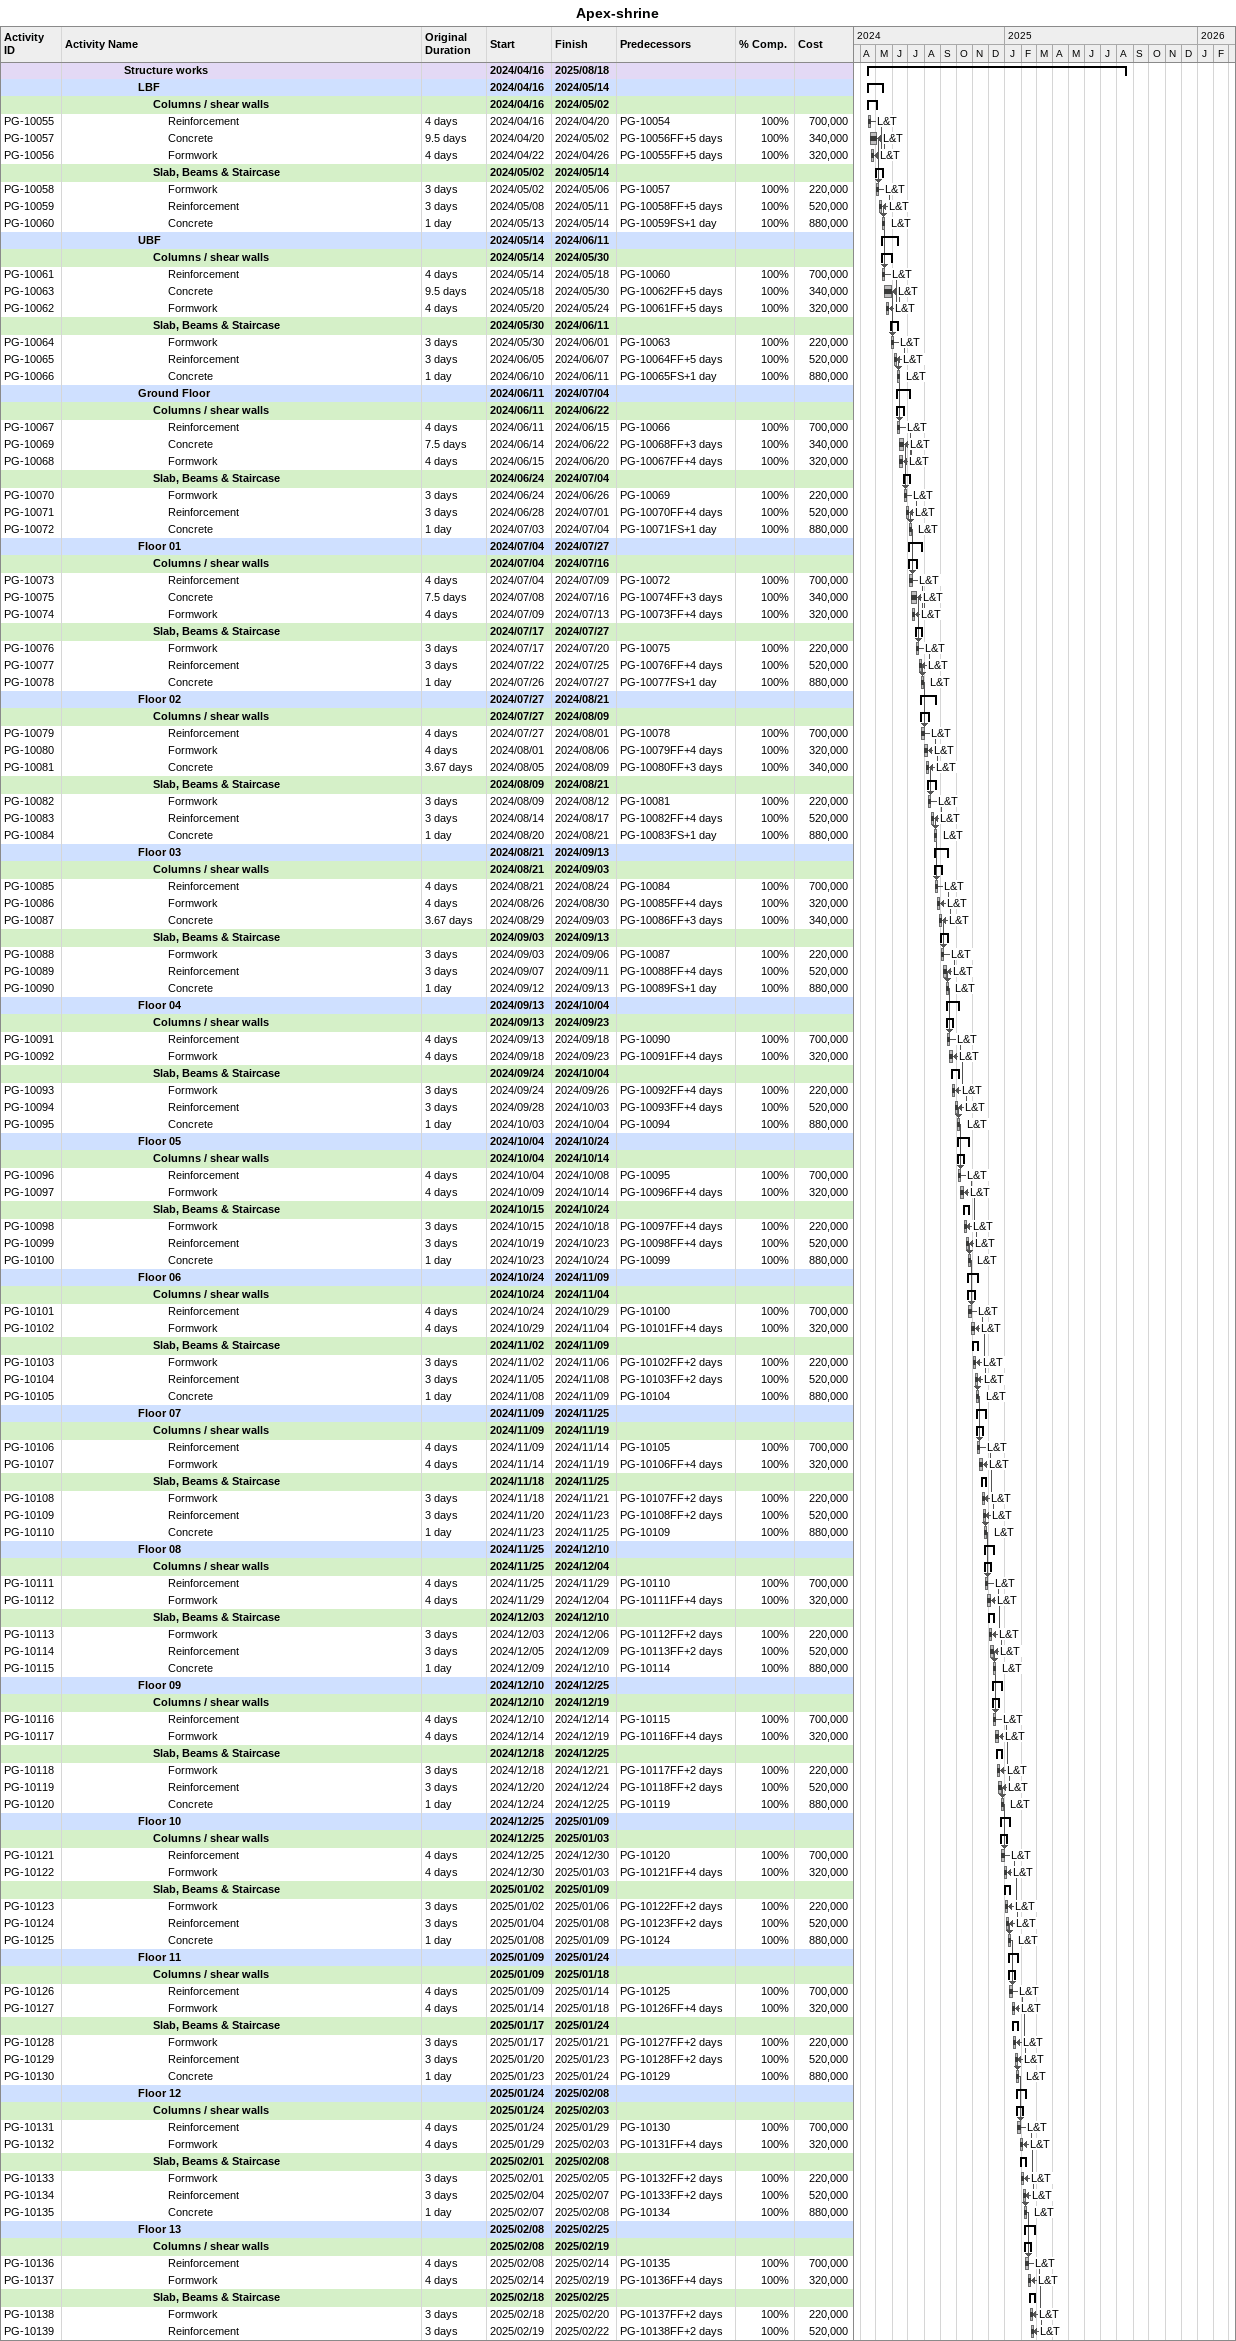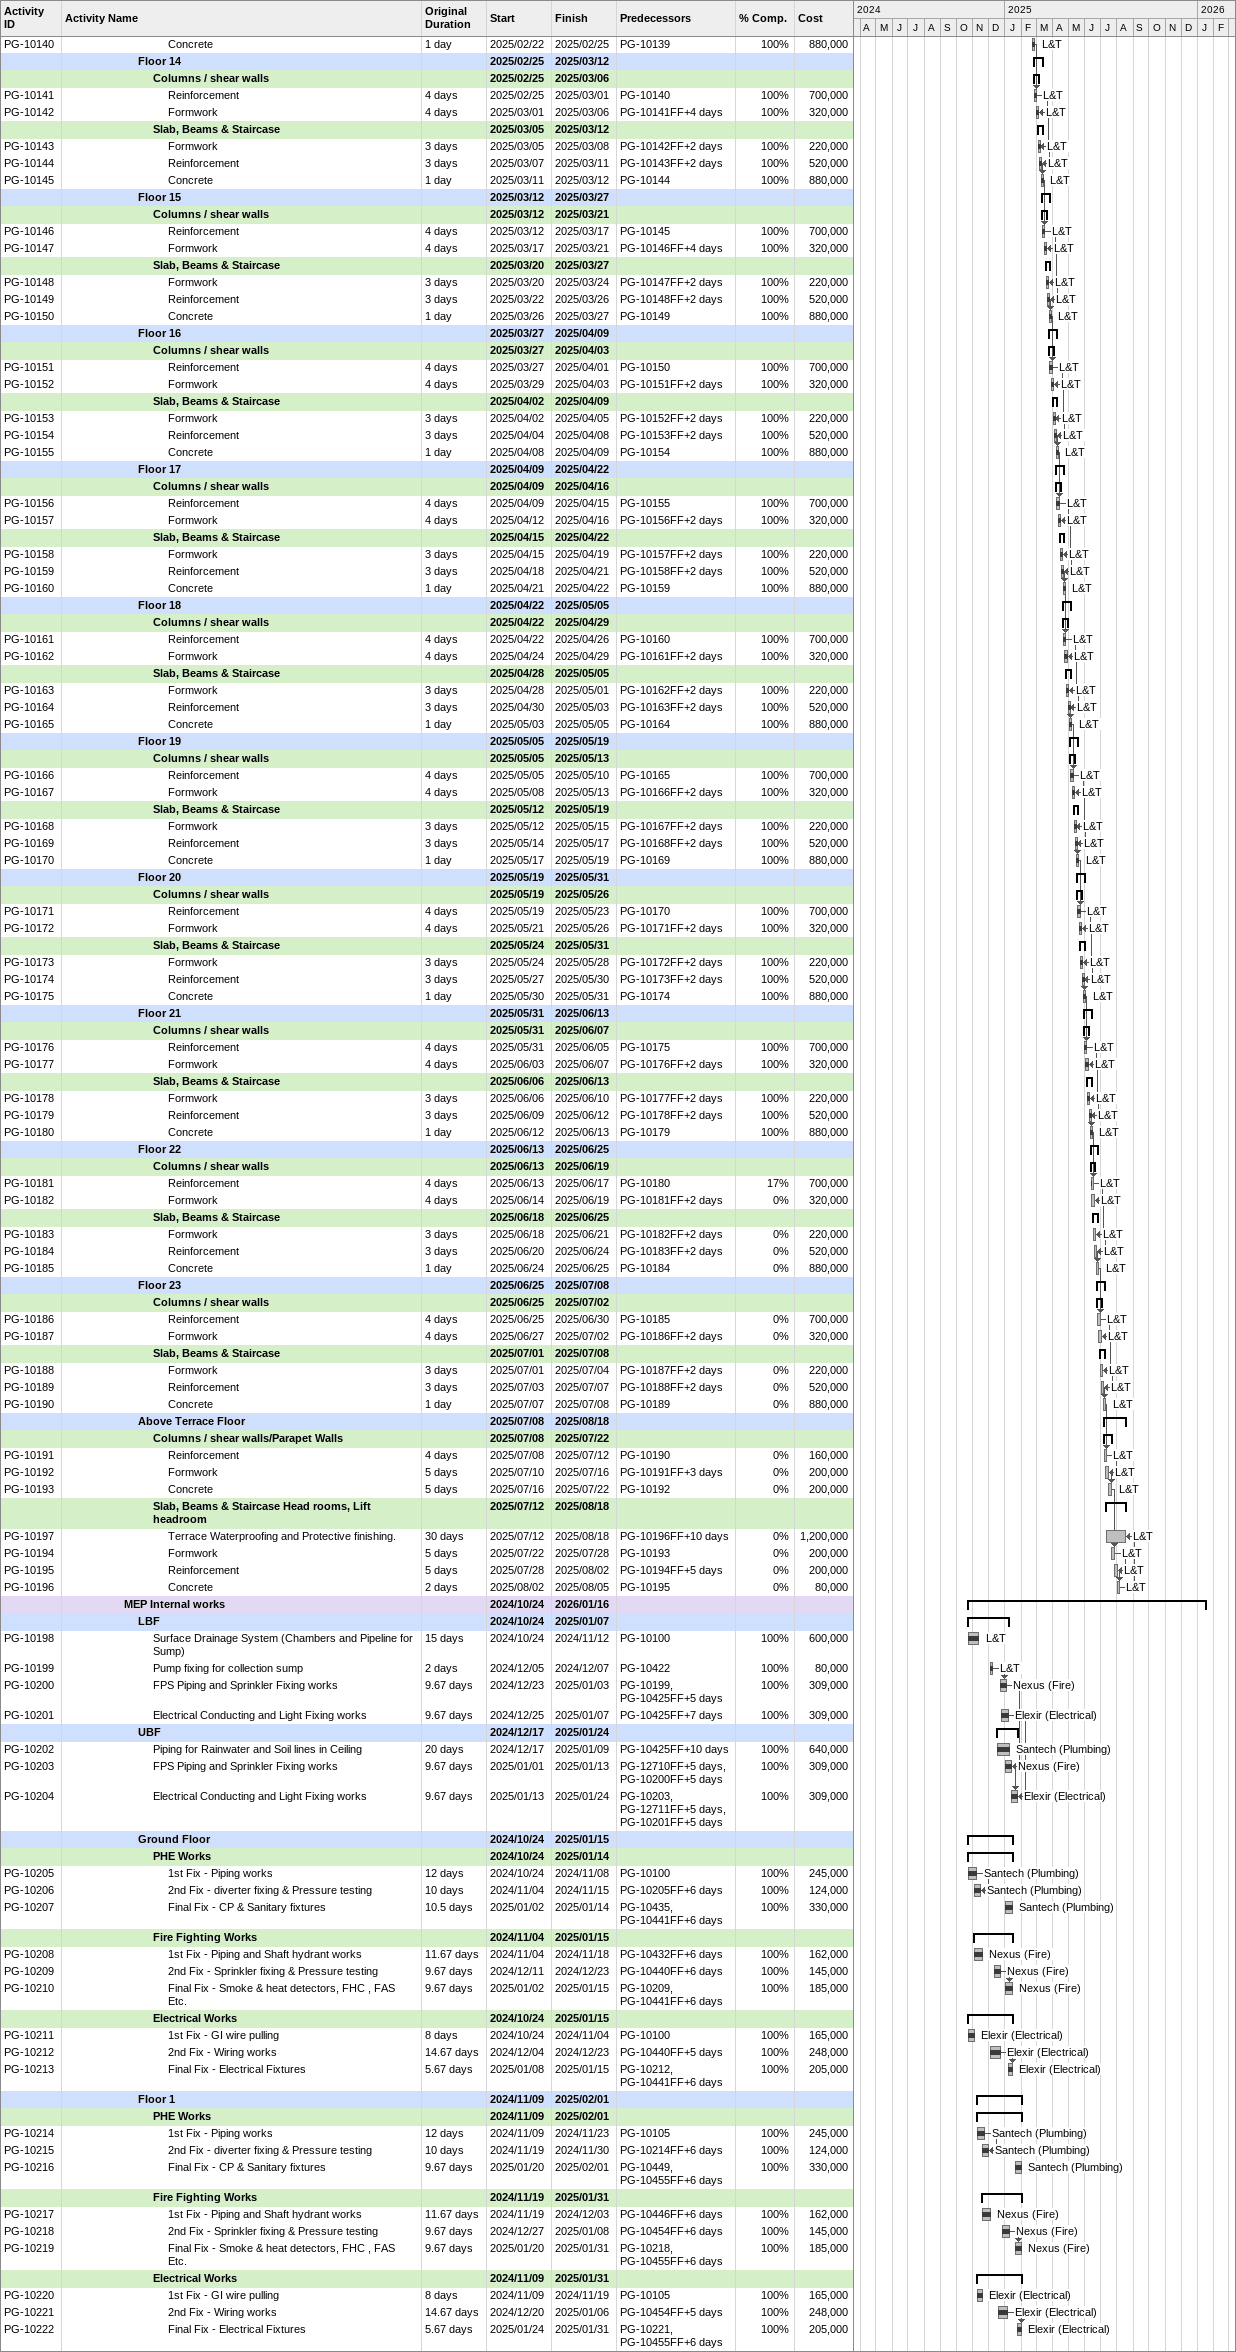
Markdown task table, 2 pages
Apex-shrine

| ID | Level | Task | Original duration | Start | Finish | Predecessors | Resources | % complete | Cost |
|---|---|---|---|---|---|---|---|---|---|
|  | 5 | **Structure works** |  | 2024-04-16 | 2025-08-18 |  |  |  |  |
|  | 6 | **LBF** |  | 2024-04-16 | 2024-05-14 |  |  |  |  |
|  | 7 | **Columns / shear walls** |  | 2024-04-16 | 2024-05-02 |  |  |  |  |
| PG-10055 | 8 | Reinforcement | 4d | 2024-04-16 | 2024-04-20 | PG-10054 | L&T | 100 | 700000 |
| PG-10057 | 8 | Concrete | 9.5d | 2024-04-20 | 2024-05-02 | PG-10056FF+5d | L&T | 100 | 340000 |
| PG-10056 | 8 | Formwork | 4d | 2024-04-22 | 2024-04-26 | PG-10055FF+5d | L&T | 100 | 320000 |
|  | 7 | **Slab, Beams & Staircase** |  | 2024-05-02 | 2024-05-14 |  |  |  |  |
| PG-10058 | 8 | Formwork | 3d | 2024-05-02 | 2024-05-06 | PG-10057 | L&T | 100 | 220000 |
| PG-10059 | 8 | Reinforcement | 3d | 2024-05-08 | 2024-05-11 | PG-10058FF+5d | L&T | 100 | 520000 |
| PG-10060 | 8 | Concrete | 1d | 2024-05-13 | 2024-05-14 | PG-10059FS+1d | L&T | 100 | 880000 |
|  | 6 | **UBF** |  | 2024-05-14 | 2024-06-11 |  |  |  |  |
|  | 7 | **Columns / shear walls** |  | 2024-05-14 | 2024-05-30 |  |  |  |  |
| PG-10061 | 8 | Reinforcement | 4d | 2024-05-14 | 2024-05-18 | PG-10060 | L&T | 100 | 700000 |
| PG-10063 | 8 | Concrete | 9.5d | 2024-05-18 | 2024-05-30 | PG-10062FF+5d | L&T | 100 | 340000 |
| PG-10062 | 8 | Formwork | 4d | 2024-05-20 | 2024-05-24 | PG-10061FF+5d | L&T | 100 | 320000 |
|  | 7 | **Slab, Beams & Staircase** |  | 2024-05-30 | 2024-06-11 |  |  |  |  |
| PG-10064 | 8 | Formwork | 3d | 2024-05-30 | 2024-06-01 | PG-10063 | L&T | 100 | 220000 |
| PG-10065 | 8 | Reinforcement | 3d | 2024-06-05 | 2024-06-07 | PG-10064FF+5d | L&T | 100 | 520000 |
| PG-10066 | 8 | Concrete | 1d | 2024-06-10 | 2024-06-11 | PG-10065FS+1d | L&T | 100 | 880000 |
|  | 6 | **Ground Floor** |  | 2024-06-11 | 2024-07-04 |  |  |  |  |
|  | 7 | **Columns / shear walls** |  | 2024-06-11 | 2024-06-22 |  |  |  |  |
| PG-10067 | 8 | Reinforcement | 4d | 2024-06-11 | 2024-06-15 | PG-10066 | L&T | 100 | 700000 |
| PG-10069 | 8 | Concrete | 7.5d | 2024-06-14 | 2024-06-22 | PG-10068FF+3d | L&T | 100 | 340000 |
| PG-10068 | 8 | Formwork | 4d | 2024-06-15 | 2024-06-20 | PG-10067FF+4d | L&T | 100 | 320000 |
|  | 7 | **Slab, Beams & Staircase** |  | 2024-06-24 | 2024-07-04 |  |  |  |  |
| PG-10070 | 8 | Formwork | 3d | 2024-06-24 | 2024-06-26 | PG-10069 | L&T | 100 | 220000 |
| PG-10071 | 8 | Reinforcement | 3d | 2024-06-28 | 2024-07-01 | PG-10070FF+4d | L&T | 100 | 520000 |
| PG-10072 | 8 | Concrete | 1d | 2024-07-03 | 2024-07-04 | PG-10071FS+1d | L&T | 100 | 880000 |
|  | 6 | **Floor 01** |  | 2024-07-04 | 2024-07-27 |  |  |  |  |
|  | 7 | **Columns / shear walls** |  | 2024-07-04 | 2024-07-16 |  |  |  |  |
| PG-10073 | 8 | Reinforcement | 4d | 2024-07-04 | 2024-07-09 | PG-10072 | L&T | 100 | 700000 |
| PG-10075 | 8 | Concrete | 7.5d | 2024-07-08 | 2024-07-16 | PG-10074FF+3d | L&T | 100 | 340000 |
| PG-10074 | 8 | Formwork | 4d | 2024-07-09 | 2024-07-13 | PG-10073FF+4d | L&T | 100 | 320000 |
|  | 7 | **Slab, Beams & Staircase** |  | 2024-07-17 | 2024-07-27 |  |  |  |  |
| PG-10076 | 8 | Formwork | 3d | 2024-07-17 | 2024-07-20 | PG-10075 | L&T | 100 | 220000 |
| PG-10077 | 8 | Reinforcement | 3d | 2024-07-22 | 2024-07-25 | PG-10076FF+4d | L&T | 100 | 520000 |
| PG-10078 | 8 | Concrete | 1d | 2024-07-26 | 2024-07-27 | PG-10077FS+1d | L&T | 100 | 880000 |
|  | 6 | **Floor 02** |  | 2024-07-27 | 2024-08-21 |  |  |  |  |
|  | 7 | **Columns / shear walls** |  | 2024-07-27 | 2024-08-09 |  |  |  |  |
| PG-10079 | 8 | Reinforcement | 4d | 2024-07-27 | 2024-08-01 | PG-10078 | L&T | 100 | 700000 |
| PG-10080 | 8 | Formwork | 4d | 2024-08-01 | 2024-08-06 | PG-10079FF+4d | L&T | 100 | 320000 |
| PG-10081 | 8 | Concrete | 3.67d | 2024-08-05 | 2024-08-09 | PG-10080FF+3d | L&T | 100 | 340000 |
|  | 7 | **Slab, Beams & Staircase** |  | 2024-08-09 | 2024-08-21 |  |  |  |  |
| PG-10082 | 8 | Formwork | 3d | 2024-08-09 | 2024-08-12 | PG-10081 | L&T | 100 | 220000 |
| PG-10083 | 8 | Reinforcement | 3d | 2024-08-14 | 2024-08-17 | PG-10082FF+4d | L&T | 100 | 520000 |
| PG-10084 | 8 | Concrete | 1d | 2024-08-20 | 2024-08-21 | PG-10083FS+1d | L&T | 100 | 880000 |
|  | 6 | **Floor 03** |  | 2024-08-21 | 2024-09-13 |  |  |  |  |
|  | 7 | **Columns / shear walls** |  | 2024-08-21 | 2024-09-03 |  |  |  |  |
| PG-10085 | 8 | Reinforcement | 4d | 2024-08-21 | 2024-08-24 | PG-10084 | L&T | 100 | 700000 |
| PG-10086 | 8 | Formwork | 4d | 2024-08-26 | 2024-08-30 | PG-10085FF+4d | L&T | 100 | 320000 |
| PG-10087 | 8 | Concrete | 3.67d | 2024-08-29 | 2024-09-03 | PG-10086FF+3d | L&T | 100 | 340000 |
|  | 7 | **Slab, Beams & Staircase** |  | 2024-09-03 | 2024-09-13 |  |  |  |  |
| PG-10088 | 8 | Formwork | 3d | 2024-09-03 | 2024-09-06 | PG-10087 | L&T | 100 | 220000 |
| PG-10089 | 8 | Reinforcement | 3d | 2024-09-07 | 2024-09-11 | PG-10088FF+4d | L&T | 100 | 520000 |
| PG-10090 | 8 | Concrete | 1d | 2024-09-12 | 2024-09-13 | PG-10089FS+1d | L&T | 100 | 880000 |
|  | 6 | **Floor 04** |  | 2024-09-13 | 2024-10-04 |  |  |  |  |
|  | 7 | **Columns / shear walls** |  | 2024-09-13 | 2024-09-23 |  |  |  |  |
| PG-10091 | 8 | Reinforcement | 4d | 2024-09-13 | 2024-09-18 | PG-10090 | L&T | 100 | 700000 |
| PG-10092 | 8 | Formwork | 4d | 2024-09-18 | 2024-09-23 | PG-10091FF+4d | L&T | 100 | 320000 |
|  | 7 | **Slab, Beams & Staircase** |  | 2024-09-24 | 2024-10-04 |  |  |  |  |
| PG-10093 | 8 | Formwork | 3d | 2024-09-24 | 2024-09-26 | PG-10092FF+4d | L&T | 100 | 220000 |
| PG-10094 | 8 | Reinforcement | 3d | 2024-09-28 | 2024-10-03 | PG-10093FF+4d | L&T | 100 | 520000 |
| PG-10095 | 8 | Concrete | 1d | 2024-10-03 | 2024-10-04 | PG-10094 | L&T | 100 | 880000 |
|  | 6 | **Floor 05** |  | 2024-10-04 | 2024-10-24 |  |  |  |  |
|  | 7 | **Columns / shear walls** |  | 2024-10-04 | 2024-10-14 |  |  |  |  |
| PG-10096 | 8 | Reinforcement | 4d | 2024-10-04 | 2024-10-08 | PG-10095 | L&T | 100 | 700000 |
| PG-10097 | 8 | Formwork | 4d | 2024-10-09 | 2024-10-14 | PG-10096FF+4d | L&T | 100 | 320000 |
|  | 7 | **Slab, Beams & Staircase** |  | 2024-10-15 | 2024-10-24 |  |  |  |  |
| PG-10098 | 8 | Formwork | 3d | 2024-10-15 | 2024-10-18 | PG-10097FF+4d | L&T | 100 | 220000 |
| PG-10099 | 8 | Reinforcement | 3d | 2024-10-19 | 2024-10-23 | PG-10098FF+4d | L&T | 100 | 520000 |
| PG-10100 | 8 | Concrete | 1d | 2024-10-23 | 2024-10-24 | PG-10099 | L&T | 100 | 880000 |
|  | 6 | **Floor 06** |  | 2024-10-24 | 2024-11-09 |  |  |  |  |
|  | 7 | **Columns / shear walls** |  | 2024-10-24 | 2024-11-04 |  |  |  |  |
| PG-10101 | 8 | Reinforcement | 4d | 2024-10-24 | 2024-10-29 | PG-10100 | L&T | 100 | 700000 |
| PG-10102 | 8 | Formwork | 4d | 2024-10-29 | 2024-11-04 | PG-10101FF+4d | L&T | 100 | 320000 |
|  | 7 | **Slab, Beams & Staircase** |  | 2024-11-02 | 2024-11-09 |  |  |  |  |
| PG-10103 | 8 | Formwork | 3d | 2024-11-02 | 2024-11-06 | PG-10102FF+2d | L&T | 100 | 220000 |
| PG-10104 | 8 | Reinforcement | 3d | 2024-11-05 | 2024-11-08 | PG-10103FF+2d | L&T | 100 | 520000 |
| PG-10105 | 8 | Concrete | 1d | 2024-11-08 | 2024-11-09 | PG-10104 | L&T | 100 | 880000 |
|  | 6 | **Floor 07** |  | 2024-11-09 | 2024-11-25 |  |  |  |  |
|  | 7 | **Columns / shear walls** |  | 2024-11-09 | 2024-11-19 |  |  |  |  |
| PG-10106 | 8 | Reinforcement | 4d | 2024-11-09 | 2024-11-14 | PG-10105 | L&T | 100 | 700000 |
| PG-10107 | 8 | Formwork | 4d | 2024-11-14 | 2024-11-19 | PG-10106FF+4d | L&T | 100 | 320000 |
|  | 7 | **Slab, Beams & Staircase** |  | 2024-11-18 | 2024-11-25 |  |  |  |  |
| PG-10108 | 8 | Formwork | 3d | 2024-11-18 | 2024-11-21 | PG-10107FF+2d | L&T | 100 | 220000 |
| PG-10109 | 8 | Reinforcement | 3d | 2024-11-20 | 2024-11-23 | PG-10108FF+2d | L&T | 100 | 520000 |
| PG-10110 | 8 | Concrete | 1d | 2024-11-23 | 2024-11-25 | PG-10109 | L&T | 100 | 880000 |
|  | 6 | **Floor 08** |  | 2024-11-25 | 2024-12-10 |  |  |  |  |
|  | 7 | **Columns / shear walls** |  | 2024-11-25 | 2024-12-04 |  |  |  |  |
| PG-10111 | 8 | Reinforcement | 4d | 2024-11-25 | 2024-11-29 | PG-10110 | L&T | 100 | 700000 |
| PG-10112 | 8 | Formwork | 4d | 2024-11-29 | 2024-12-04 | PG-10111FF+4d | L&T | 100 | 320000 |
|  | 7 | **Slab, Beams & Staircase** |  | 2024-12-03 | 2024-12-10 |  |  |  |  |
| PG-10113 | 8 | Formwork | 3d | 2024-12-03 | 2024-12-06 | PG-10112FF+2d | L&T | 100 | 220000 |
| PG-10114 | 8 | Reinforcement | 3d | 2024-12-05 | 2024-12-09 | PG-10113FF+2d | L&T | 100 | 520000 |
| PG-10115 | 8 | Concrete | 1d | 2024-12-09 | 2024-12-10 | PG-10114 | L&T | 100 | 880000 |
|  | 6 | **Floor 09** |  | 2024-12-10 | 2024-12-25 |  |  |  |  |
|  | 7 | **Columns / shear walls** |  | 2024-12-10 | 2024-12-19 |  |  |  |  |
| PG-10116 | 8 | Reinforcement | 4d | 2024-12-10 | 2024-12-14 | PG-10115 | L&T | 100 | 700000 |
| PG-10117 | 8 | Formwork | 4d | 2024-12-14 | 2024-12-19 | PG-10116FF+4d | L&T | 100 | 320000 |
|  | 7 | **Slab, Beams & Staircase** |  | 2024-12-18 | 2024-12-25 |  |  |  |  |
| PG-10118 | 8 | Formwork | 3d | 2024-12-18 | 2024-12-21 | PG-10117FF+2d | L&T | 100 | 220000 |
| PG-10119 | 8 | Reinforcement | 3d | 2024-12-20 | 2024-12-24 | PG-10118FF+2d | L&T | 100 | 520000 |
| PG-10120 | 8 | Concrete | 1d | 2024-12-24 | 2024-12-25 | PG-10119 | L&T | 100 | 880000 |
|  | 6 | **Floor 10** |  | 2024-12-25 | 2025-01-09 |  |  |  |  |
|  | 7 | **Columns / shear walls** |  | 2024-12-25 | 2025-01-03 |  |  |  |  |
| PG-10121 | 8 | Reinforcement | 4d | 2024-12-25 | 2024-12-30 | PG-10120 | L&T | 100 | 700000 |
| PG-10122 | 8 | Formwork | 4d | 2024-12-30 | 2025-01-03 | PG-10121FF+4d | L&T | 100 | 320000 |
|  | 7 | **Slab, Beams & Staircase** |  | 2025-01-02 | 2025-01-09 |  |  |  |  |
| PG-10123 | 8 | Formwork | 3d | 2025-01-02 | 2025-01-06 | PG-10122FF+2d | L&T | 100 | 220000 |
| PG-10124 | 8 | Reinforcement | 3d | 2025-01-04 | 2025-01-08 | PG-10123FF+2d | L&T | 100 | 520000 |
| PG-10125 | 8 | Concrete | 1d | 2025-01-08 | 2025-01-09 | PG-10124 | L&T | 100 | 880000 |
|  | 6 | **Floor 11** |  | 2025-01-09 | 2025-01-24 |  |  |  |  |
|  | 7 | **Columns / shear walls** |  | 2025-01-09 | 2025-01-18 |  |  |  |  |
| PG-10126 | 8 | Reinforcement | 4d | 2025-01-09 | 2025-01-14 | PG-10125 | L&T | 100 | 700000 |
| PG-10127 | 8 | Formwork | 4d | 2025-01-14 | 2025-01-18 | PG-10126FF+4d | L&T | 100 | 320000 |
|  | 7 | **Slab, Beams & Staircase** |  | 2025-01-17 | 2025-01-24 |  |  |  |  |
| PG-10128 | 8 | Formwork | 3d | 2025-01-17 | 2025-01-21 | PG-10127FF+2d | L&T | 100 | 220000 |
| PG-10129 | 8 | Reinforcement | 3d | 2025-01-20 | 2025-01-23 | PG-10128FF+2d | L&T | 100 | 520000 |
| PG-10130 | 8 | Concrete | 1d | 2025-01-23 | 2025-01-24 | PG-10129 | L&T | 100 | 880000 |
|  | 6 | **Floor 12** |  | 2025-01-24 | 2025-02-08 |  |  |  |  |
|  | 7 | **Columns / shear walls** |  | 2025-01-24 | 2025-02-03 |  |  |  |  |
| PG-10131 | 8 | Reinforcement | 4d | 2025-01-24 | 2025-01-29 | PG-10130 | L&T | 100 | 700000 |
| PG-10132 | 8 | Formwork | 4d | 2025-01-29 | 2025-02-03 | PG-10131FF+4d | L&T | 100 | 320000 |
|  | 7 | **Slab, Beams & Staircase** |  | 2025-02-01 | 2025-02-08 |  |  |  |  |
| PG-10133 | 8 | Formwork | 3d | 2025-02-01 | 2025-02-05 | PG-10132FF+2d | L&T | 100 | 220000 |
| PG-10134 | 8 | Reinforcement | 3d | 2025-02-04 | 2025-02-07 | PG-10133FF+2d | L&T | 100 | 520000 |
| PG-10135 | 8 | Concrete | 1d | 2025-02-07 | 2025-02-08 | PG-10134 | L&T | 100 | 880000 |
|  | 6 | **Floor 13** |  | 2025-02-08 | 2025-02-25 |  |  |  |  |
|  | 7 | **Columns / shear walls** |  | 2025-02-08 | 2025-02-19 |  |  |  |  |
| PG-10136 | 8 | Reinforcement | 4d | 2025-02-08 | 2025-02-14 | PG-10135 | L&T | 100 | 700000 |
| PG-10137 | 8 | Formwork | 4d | 2025-02-14 | 2025-02-19 | PG-10136FF+4d | L&T | 100 | 320000 |
|  | 7 | **Slab, Beams & Staircase** |  | 2025-02-18 | 2025-02-25 |  |  |  |  |
| PG-10138 | 8 | Formwork | 3d | 2025-02-18 | 2025-02-20 | PG-10137FF+2d | L&T | 100 | 220000 |
| PG-10139 | 8 | Reinforcement | 3d | 2025-02-19 | 2025-02-22 | PG-10138FF+2d | L&T | 100 | 520000 |
| PG-10140 | 8 | Concrete | 1d | 2025-02-22 | 2025-02-25 | PG-10139 | L&T | 100 | 880000 |
|  | 6 | **Floor 14** |  | 2025-02-25 | 2025-03-12 |  |  |  |  |
|  | 7 | **Columns / shear walls** |  | 2025-02-25 | 2025-03-06 |  |  |  |  |
| PG-10141 | 8 | Reinforcement | 4d | 2025-02-25 | 2025-03-01 | PG-10140 | L&T | 100 | 700000 |
| PG-10142 | 8 | Formwork | 4d | 2025-03-01 | 2025-03-06 | PG-10141FF+4d | L&T | 100 | 320000 |
|  | 7 | **Slab, Beams & Staircase** |  | 2025-03-05 | 2025-03-12 |  |  |  |  |
| PG-10143 | 8 | Formwork | 3d | 2025-03-05 | 2025-03-08 | PG-10142FF+2d | L&T | 100 | 220000 |
| PG-10144 | 8 | Reinforcement | 3d | 2025-03-07 | 2025-03-11 | PG-10143FF+2d | L&T | 100 | 520000 |
| PG-10145 | 8 | Concrete | 1d | 2025-03-11 | 2025-03-12 | PG-10144 | L&T | 100 | 880000 |
|  | 6 | **Floor 15** |  | 2025-03-12 | 2025-03-27 |  |  |  |  |
|  | 7 | **Columns / shear walls** |  | 2025-03-12 | 2025-03-21 |  |  |  |  |
| PG-10146 | 8 | Reinforcement | 4d | 2025-03-12 | 2025-03-17 | PG-10145 | L&T | 100 | 700000 |
| PG-10147 | 8 | Formwork | 4d | 2025-03-17 | 2025-03-21 | PG-10146FF+4d | L&T | 100 | 320000 |
|  | 7 | **Slab, Beams & Staircase** |  | 2025-03-20 | 2025-03-27 |  |  |  |  |
| PG-10148 | 8 | Formwork | 3d | 2025-03-20 | 2025-03-24 | PG-10147FF+2d | L&T | 100 | 220000 |
| PG-10149 | 8 | Reinforcement | 3d | 2025-03-22 | 2025-03-26 | PG-10148FF+2d | L&T | 100 | 520000 |
| PG-10150 | 8 | Concrete | 1d | 2025-03-26 | 2025-03-27 | PG-10149 | L&T | 100 | 880000 |
|  | 6 | **Floor 16** |  | 2025-03-27 | 2025-04-09 |  |  |  |  |
|  | 7 | **Columns / shear walls** |  | 2025-03-27 | 2025-04-03 |  |  |  |  |
| PG-10151 | 8 | Reinforcement | 4d | 2025-03-27 | 2025-04-01 | PG-10150 | L&T | 100 | 700000 |
| PG-10152 | 8 | Formwork | 4d | 2025-03-29 | 2025-04-03 | PG-10151FF+2d | L&T | 100 | 320000 |
|  | 7 | **Slab, Beams & Staircase** |  | 2025-04-02 | 2025-04-09 |  |  |  |  |
| PG-10153 | 8 | Formwork | 3d | 2025-04-02 | 2025-04-05 | PG-10152FF+2d | L&T | 100 | 220000 |
| PG-10154 | 8 | Reinforcement | 3d | 2025-04-04 | 2025-04-08 | PG-10153FF+2d | L&T | 100 | 520000 |
| PG-10155 | 8 | Concrete | 1d | 2025-04-08 | 2025-04-09 | PG-10154 | L&T | 100 | 880000 |
|  | 6 | **Floor 17** |  | 2025-04-09 | 2025-04-22 |  |  |  |  |
|  | 7 | **Columns / shear walls** |  | 2025-04-09 | 2025-04-16 |  |  |  |  |
| PG-10156 | 8 | Reinforcement | 4d | 2025-04-09 | 2025-04-15 | PG-10155 | L&T | 100 | 700000 |
| PG-10157 | 8 | Formwork | 4d | 2025-04-12 | 2025-04-16 | PG-10156FF+2d | L&T | 100 | 320000 |
|  | 7 | **Slab, Beams & Staircase** |  | 2025-04-15 | 2025-04-22 |  |  |  |  |
| PG-10158 | 8 | Formwork | 3d | 2025-04-15 | 2025-04-19 | PG-10157FF+2d | L&T | 100 | 220000 |
| PG-10159 | 8 | Reinforcement | 3d | 2025-04-18 | 2025-04-21 | PG-10158FF+2d | L&T | 100 | 520000 |
| PG-10160 | 8 | Concrete | 1d | 2025-04-21 | 2025-04-22 | PG-10159 | L&T | 100 | 880000 |
|  | 6 | **Floor 18** |  | 2025-04-22 | 2025-05-05 |  |  |  |  |
|  | 7 | **Columns / shear walls** |  | 2025-04-22 | 2025-04-29 |  |  |  |  |
| PG-10161 | 8 | Reinforcement | 4d | 2025-04-22 | 2025-04-26 | PG-10160 | L&T | 100 | 700000 |
| PG-10162 | 8 | Formwork | 4d | 2025-04-24 | 2025-04-29 | PG-10161FF+2d | L&T | 100 | 320000 |
|  | 7 | **Slab, Beams & Staircase** |  | 2025-04-28 | 2025-05-05 |  |  |  |  |
| PG-10163 | 8 | Formwork | 3d | 2025-04-28 | 2025-05-01 | PG-10162FF+2d | L&T | 100 | 220000 |
| PG-10164 | 8 | Reinforcement | 3d | 2025-04-30 | 2025-05-03 | PG-10163FF+2d | L&T | 100 | 520000 |
| PG-10165 | 8 | Concrete | 1d | 2025-05-03 | 2025-05-05 | PG-10164 | L&T | 100 | 880000 |
|  | 6 | **Floor 19** |  | 2025-05-05 | 2025-05-19 |  |  |  |  |
|  | 7 | **Columns / shear walls** |  | 2025-05-05 | 2025-05-13 |  |  |  |  |
| PG-10166 | 8 | Reinforcement | 4d | 2025-05-05 | 2025-05-10 | PG-10165 | L&T | 100 | 700000 |
| PG-10167 | 8 | Formwork | 4d | 2025-05-08 | 2025-05-13 | PG-10166FF+2d | L&T | 100 | 320000 |
|  | 7 | **Slab, Beams & Staircase** |  | 2025-05-12 | 2025-05-19 |  |  |  |  |
| PG-10168 | 8 | Formwork | 3d | 2025-05-12 | 2025-05-15 | PG-10167FF+2d | L&T | 100 | 220000 |
| PG-10169 | 8 | Reinforcement | 3d | 2025-05-14 | 2025-05-17 | PG-10168FF+2d | L&T | 100 | 520000 |
| PG-10170 | 8 | Concrete | 1d | 2025-05-17 | 2025-05-19 | PG-10169 | L&T | 100 | 880000 |
|  | 6 | **Floor 20** |  | 2025-05-19 | 2025-05-31 |  |  |  |  |
|  | 7 | **Columns / shear walls** |  | 2025-05-19 | 2025-05-26 |  |  |  |  |
| PG-10171 | 8 | Reinforcement | 4d | 2025-05-19 | 2025-05-23 | PG-10170 | L&T | 100 | 700000 |
| PG-10172 | 8 | Formwork | 4d | 2025-05-21 | 2025-05-26 | PG-10171FF+2d | L&T | 100 | 320000 |
|  | 7 | **Slab, Beams & Staircase** |  | 2025-05-24 | 2025-05-31 |  |  |  |  |
| PG-10173 | 8 | Formwork | 3d | 2025-05-24 | 2025-05-28 | PG-10172FF+2d | L&T | 100 | 220000 |
| PG-10174 | 8 | Reinforcement | 3d | 2025-05-27 | 2025-05-30 | PG-10173FF+2d | L&T | 100 | 520000 |
| PG-10175 | 8 | Concrete | 1d | 2025-05-30 | 2025-05-31 | PG-10174 | L&T | 100 | 880000 |
|  | 6 | **Floor 21** |  | 2025-05-31 | 2025-06-13 |  |  |  |  |
|  | 7 | **Columns / shear walls** |  | 2025-05-31 | 2025-06-07 |  |  |  |  |
| PG-10176 | 8 | Reinforcement | 4d | 2025-05-31 | 2025-06-05 | PG-10175 | L&T | 100 | 700000 |
| PG-10177 | 8 | Formwork | 4d | 2025-06-03 | 2025-06-07 | PG-10176FF+2d | L&T | 100 | 320000 |
|  | 7 | **Slab, Beams & Staircase** |  | 2025-06-06 | 2025-06-13 |  |  |  |  |
| PG-10178 | 8 | Formwork | 3d | 2025-06-06 | 2025-06-10 | PG-10177FF+2d | L&T | 100 | 220000 |
| PG-10179 | 8 | Reinforcement | 3d | 2025-06-09 | 2025-06-12 | PG-10178FF+2d | L&T | 100 | 520000 |
| PG-10180 | 8 | Concrete | 1d | 2025-06-12 | 2025-06-13 | PG-10179 | L&T | 100 | 880000 |
|  | 6 | **Floor 22** |  | 2025-06-13 | 2025-06-25 |  |  |  |  |
|  | 7 | **Columns / shear walls** |  | 2025-06-13 | 2025-06-19 |  |  |  |  |
| PG-10181 | 8 | Reinforcement | 4d | 2025-06-13 | 2025-06-17 | PG-10180 | L&T | 17 | 700000 |
| PG-10182 | 8 | Formwork | 4d | 2025-06-14 | 2025-06-19 | PG-10181FF+2d | L&T | 0 | 320000 |
|  | 7 | **Slab, Beams & Staircase** |  | 2025-06-18 | 2025-06-25 |  |  |  |  |
| PG-10183 | 8 | Formwork | 3d | 2025-06-18 | 2025-06-21 | PG-10182FF+2d | L&T | 0 | 220000 |
| PG-10184 | 8 | Reinforcement | 3d | 2025-06-20 | 2025-06-24 | PG-10183FF+2d | L&T | 0 | 520000 |
| PG-10185 | 8 | Concrete | 1d | 2025-06-24 | 2025-06-25 | PG-10184 | L&T | 0 | 880000 |
|  | 6 | **Floor 23** |  | 2025-06-25 | 2025-07-08 |  |  |  |  |
|  | 7 | **Columns / shear walls** |  | 2025-06-25 | 2025-07-02 |  |  |  |  |
| PG-10186 | 8 | Reinforcement | 4d | 2025-06-25 | 2025-06-30 | PG-10185 | L&T | 0 | 700000 |
| PG-10187 | 8 | Formwork | 4d | 2025-06-27 | 2025-07-02 | PG-10186FF+2d | L&T | 0 | 320000 |
|  | 7 | **Slab, Beams & Staircase** |  | 2025-07-01 | 2025-07-08 |  |  |  |  |
| PG-10188 | 8 | Formwork | 3d | 2025-07-01 | 2025-07-04 | PG-10187FF+2d | L&T | 0 | 220000 |
| PG-10189 | 8 | Reinforcement | 3d | 2025-07-03 | 2025-07-07 | PG-10188FF+2d | L&T | 0 | 520000 |
| PG-10190 | 8 | Concrete | 1d | 2025-07-07 | 2025-07-08 | PG-10189 | L&T | 0 | 880000 |
|  | 6 | **Above Terrace Floor** |  | 2025-07-08 | 2025-08-18 |  |  |  |  |
|  | 7 | **Columns / shear walls/Parapet Walls** |  | 2025-07-08 | 2025-07-22 |  |  |  |  |
| PG-10191 | 8 | Reinforcement | 4d | 2025-07-08 | 2025-07-12 | PG-10190 | L&T | 0 | 160000 |
| PG-10192 | 8 | Formwork | 5d | 2025-07-10 | 2025-07-16 | PG-10191FF+3d | L&T | 0 | 200000 |
| PG-10193 | 8 | Concrete | 5d | 2025-07-16 | 2025-07-22 | PG-10192 | L&T | 0 | 200000 |
|  | 7 | **Slab, Beams & Staircase Head rooms, Lift headroom** |  | 2025-07-12 | 2025-08-18 |  |  |  |  |
| PG-10197 | 8 | Terrace Waterproofing and Protective finishing. | 30d | 2025-07-12 | 2025-08-18 | PG-10196FF+10d | L&T | 0 | 1200000 |
| PG-10194 | 8 | Formwork | 5d | 2025-07-22 | 2025-07-28 | PG-10193 | L&T | 0 | 200000 |
| PG-10195 | 8 | Reinforcement | 5d | 2025-07-28 | 2025-08-02 | PG-10194FF+5d | L&T | 0 | 200000 |
| PG-10196 | 8 | Concrete | 2d | 2025-08-02 | 2025-08-05 | PG-10195 | L&T | 0 | 80000 |
|  | 5 | **MEP Internal works** |  | 2024-10-24 | 2026-01-16 |  |  |  |  |
|  | 6 | **LBF** |  | 2024-10-24 | 2025-01-07 |  |  |  |  |
| PG-10198 | 7 | Surface Drainage System (Chambers and Pipeline for Sump) | 15d | 2024-10-24 | 2024-11-12 | PG-10100 | L&T | 100 | 600000 |
| PG-10199 | 7 | Pump fixing for collection sump | 2d | 2024-12-05 | 2024-12-07 | PG-10422 | L&T | 100 | 80000 |
| PG-10200 | 7 | FPS Piping and Sprinkler Fixing works | 9.67d | 2024-12-23 | 2025-01-03 | PG-10199, PG-10425FF+5d | Nexus (Fire) | 100 | 309000 |
| PG-10201 | 7 | Electrical Conducting and Light Fixing works | 9.67d | 2024-12-25 | 2025-01-07 | PG-10425FF+7d | Elexir (Electrical) | 100 | 309000 |
|  | 6 | **UBF** |  | 2024-12-17 | 2025-01-24 |  |  |  |  |
| PG-10202 | 7 | Piping for Rainwater and Soil lines in Ceiling | 20d | 2024-12-17 | 2025-01-09 | PG-10425FF+10d | Santech (Plumbing) | 100 | 640000 |
| PG-10203 | 7 | FPS Piping and Sprinkler Fixing works | 9.67d | 2025-01-01 | 2025-01-13 | PG-12710FF+5d, PG-10200FF+5d | Nexus (Fire) | 100 | 309000 |
| PG-10204 | 7 | Electrical Conducting and Light Fixing works | 9.67d | 2025-01-13 | 2025-01-24 | PG-10203, PG-12711FF+5d, PG-10201FF+5d | Elexir (Electrical) | 100 | 309000 |
|  | 6 | **Ground Floor** |  | 2024-10-24 | 2025-01-15 |  |  |  |  |
|  | 7 | **PHE Works** |  | 2024-10-24 | 2025-01-14 |  |  |  |  |
| PG-10205 | 8 | 1st Fix - Piping works | 12d | 2024-10-24 | 2024-11-08 | PG-10100 | Santech (Plumbing) | 100 | 245000 |
| PG-10206 | 8 | 2nd Fix - diverter fixing & Pressure testing | 10d | 2024-11-04 | 2024-11-15 | PG-10205FF+6d | Santech (Plumbing) | 100 | 124000 |
| PG-10207 | 8 | Final Fix - CP & Sanitary fixtures | 10.5d | 2025-01-02 | 2025-01-14 | PG-10435, PG-10441FF+6d | Santech (Plumbing) | 100 | 330000 |
|  | 7 | **Fire Fighting Works** |  | 2024-11-04 | 2025-01-15 |  |  |  |  |
| PG-10208 | 8 | 1st Fix - Piping and Shaft hydrant works | 11.67d | 2024-11-04 | 2024-11-18 | PG-10432FF+6d | Nexus (Fire) | 100 | 162000 |
| PG-10209 | 8 | 2nd Fix - Sprinkler fixing & Pressure testing | 9.67d | 2024-12-11 | 2024-12-23 | PG-10440FF+6d | Nexus (Fire) | 100 | 145000 |
| PG-10210 | 8 | Final Fix - Smoke & heat detectors, FHC , FAS Etc. | 9.67d | 2025-01-02 | 2025-01-15 | PG-10209, PG-10441FF+6d | Nexus (Fire) | 100 | 185000 |
|  | 7 | **Electrical Works** |  | 2024-10-24 | 2025-01-15 |  |  |  |  |
| PG-10211 | 8 | 1st Fix - GI wire pulling | 8d | 2024-10-24 | 2024-11-04 | PG-10100 | Elexir (Electrical) | 100 | 165000 |
| PG-10212 | 8 | 2nd Fix - Wiring works | 14.67d | 2024-12-04 | 2024-12-23 | PG-10440FF+5d | Elexir (Electrical) | 100 | 248000 |
| PG-10213 | 8 | Final Fix - Electrical Fixtures | 5.67d | 2025-01-08 | 2025-01-15 | PG-10212, PG-10441FF+6d | Elexir (Electrical) | 100 | 205000 |
|  | 6 | **Floor 1** |  | 2024-11-09 | 2025-02-01 |  |  |  |  |
|  | 7 | **PHE Works** |  | 2024-11-09 | 2025-02-01 |  |  |  |  |
| PG-10214 | 8 | 1st Fix - Piping works | 12d | 2024-11-09 | 2024-11-23 | PG-10105 | Santech (Plumbing) | 100 | 245000 |
| PG-10215 | 8 | 2nd Fix - diverter fixing & Pressure testing | 10d | 2024-11-19 | 2024-11-30 | PG-10214FF+6d | Santech (Plumbing) | 100 | 124000 |
| PG-10216 | 8 | Final Fix - CP & Sanitary fixtures | 9.67d | 2025-01-20 | 2025-02-01 | PG-10449, PG-10455FF+6d | Santech (Plumbing) | 100 | 330000 |
|  | 7 | **Fire Fighting Works** |  | 2024-11-19 | 2025-01-31 |  |  |  |  |
| PG-10217 | 8 | 1st Fix - Piping and Shaft hydrant works | 11.67d | 2024-11-19 | 2024-12-03 | PG-10446FF+6d | Nexus (Fire) | 100 | 162000 |
| PG-10218 | 8 | 2nd Fix - Sprinkler fixing & Pressure testing | 9.67d | 2024-12-27 | 2025-01-08 | PG-10454FF+6d | Nexus (Fire) | 100 | 145000 |
| PG-10219 | 8 | Final Fix - Smoke & heat detectors, FHC , FAS Etc. | 9.67d | 2025-01-20 | 2025-01-31 | PG-10218, PG-10455FF+6d | Nexus (Fire) | 100 | 185000 |
|  | 7 | **Electrical Works** |  | 2024-11-09 | 2025-01-31 |  |  |  |  |
| PG-10220 | 8 | 1st Fix - GI wire pulling | 8d | 2024-11-09 | 2024-11-19 | PG-10105 | Elexir (Electrical) | 100 | 165000 |
| PG-10221 | 8 | 2nd Fix - Wiring works | 14.67d | 2024-12-20 | 2025-01-06 | PG-10454FF+5d | Elexir (Electrical) | 100 | 248000 |
| PG-10222 | 8 | Final Fix - Electrical Fixtures | 5.67d | 2025-01-24 | 2025-01-31 | PG-10221, PG-10455FF+6d | Elexir (Electrical) | 100 | 205000 |
